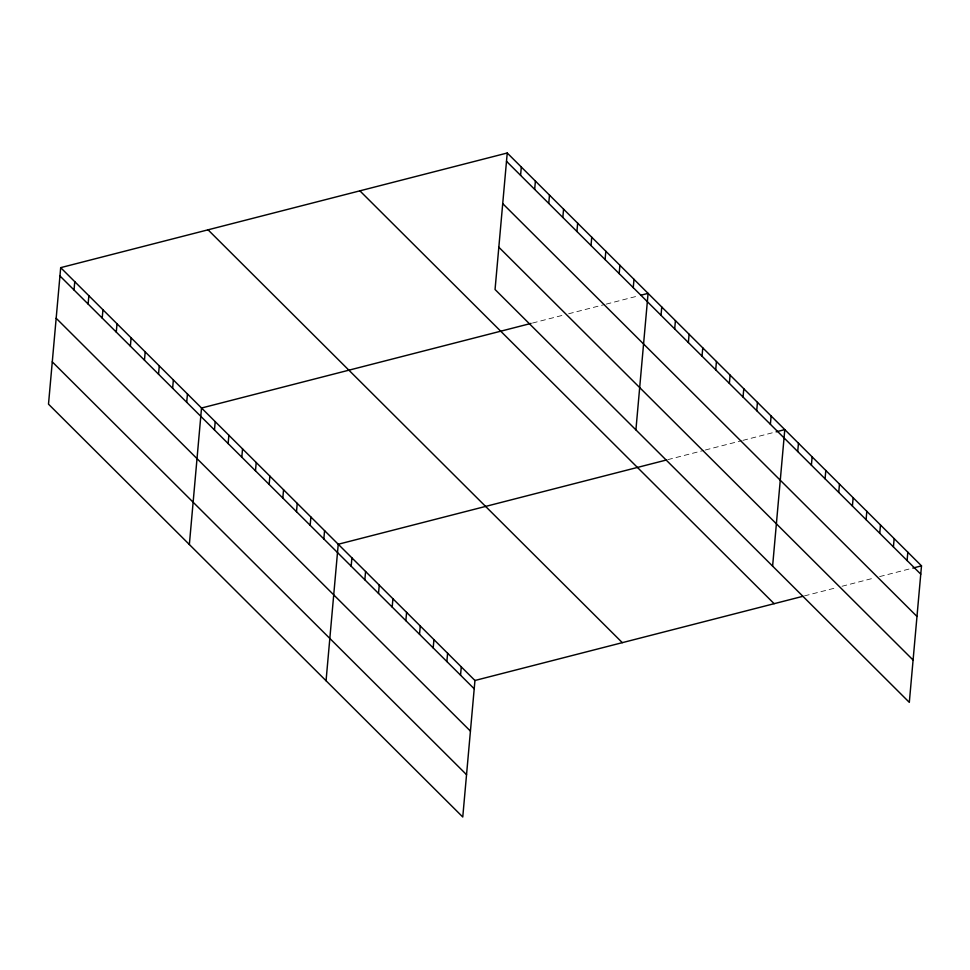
<?xml version="1.0" encoding="UTF-8"?>
<svg xmlns="http://www.w3.org/2000/svg" width="970" height="970" viewBox="0 0 970 970"><rect width="100%" height="100%" fill="white"/><g stroke="black" fill="none" stroke-linecap="round" stroke-linejoin="round"><path stroke-width="0.73" stroke-dasharray="4.85 3.64" d="M532.506 323.046L562.842 315.25M568.626 313.771L604.746 304.495M606.189 304.131L637.969 295.971M667.772 459.659L703.893 450.383M705.336 450.007L741.456 440.744M742.899 440.368L774.678 432.208M804.482 595.895L836.261 587.735M842.045 586.256L872.382 578.459M879.608 576.604L909.945 568.82"/><path stroke-width="1.45" d="M60.686 267.647L48.5 404.15L462.763 816.995L474.948 680.491L60.686 267.647L507.237 153.005L921.5 565.849L909.314 702.353L495.052 289.509L507.237 153.005M74.023 289.981L74.763 281.676M88.112 304.022L88.852 295.717M102.202 318.063L102.941 309.757M116.279 332.104L117.018 323.786M130.368 346.132L131.108 337.827M144.457 360.173L145.197 351.867M158.534 374.214L159.274 365.908M172.624 388.242L173.363 379.937M186.701 402.283L187.452 393.978M189.356 544.522L201.53 408.018L531.063 323.41M214.467 429.94L215.207 421.635M228.132 443.569L228.871 435.263M241.809 457.197L242.548 448.88M255.474 470.814L256.213 462.508M269.151 484.442L269.89 476.137M282.816 498.059L283.555 489.753M296.493 511.687L297.232 503.382M310.157 525.316L310.897 517.01M323.834 538.932L324.574 530.626M326.053 680.758L338.239 544.255L666.329 460.022M351.164 566.189L351.916 557.883M364.841 579.805L365.581 571.5M378.506 593.434L379.258 585.128M392.183 607.062L392.923 598.745M405.848 620.679L406.6 612.373M419.525 634.307L420.265 626.002M433.19 647.924L433.942 639.618M446.867 661.552L447.606 653.246M460.532 675.181L461.283 666.875M520.575 175.34L521.314 167.034M534.664 189.38L535.404 181.075M548.753 203.421L549.493 195.115M562.83 217.45L563.57 209.144M576.92 231.49L577.659 223.185M591.009 245.531L591.749 237.226M605.086 259.56L605.826 251.254M619.175 273.601L619.915 265.295M633.252 287.641L634.004 279.336M635.908 429.88L648.081 293.364L640.867 295.219M661.019 315.298L661.758 306.993M674.683 328.927L675.423 320.621M688.361 342.543L689.1 334.238M702.025 356.172L702.765 347.866M715.702 369.8L716.442 361.495M729.367 383.417L730.107 375.111M743.044 397.045L743.784 388.74M756.709 410.674L757.449 402.368M770.386 424.29L771.126 415.984M772.605 566.116L784.791 429.613L776.121 431.832M797.716 451.535L798.468 443.229M811.393 465.163L812.132 456.858M825.058 478.792L825.809 470.486M838.735 492.408L839.474 484.103M852.4 506.037L853.151 497.731M866.077 519.665L866.816 511.36M879.741 533.282L880.493 524.976M893.418 546.91L894.158 538.605M907.083 560.539L907.835 552.233M474.948 680.491L803.027 596.271M912.831 568.08L921.5 565.849M506.498 161.311L920.76 574.155M502.715 203.615L916.977 616.459M498.822 247.204L913.097 660.049M359.87 190.835L774.133 603.679M208.041 229.817L622.316 642.661M59.946 275.953L474.209 688.797M56.163 318.257L470.426 731.101M52.271 361.846L466.546 774.69"/></g></svg>
